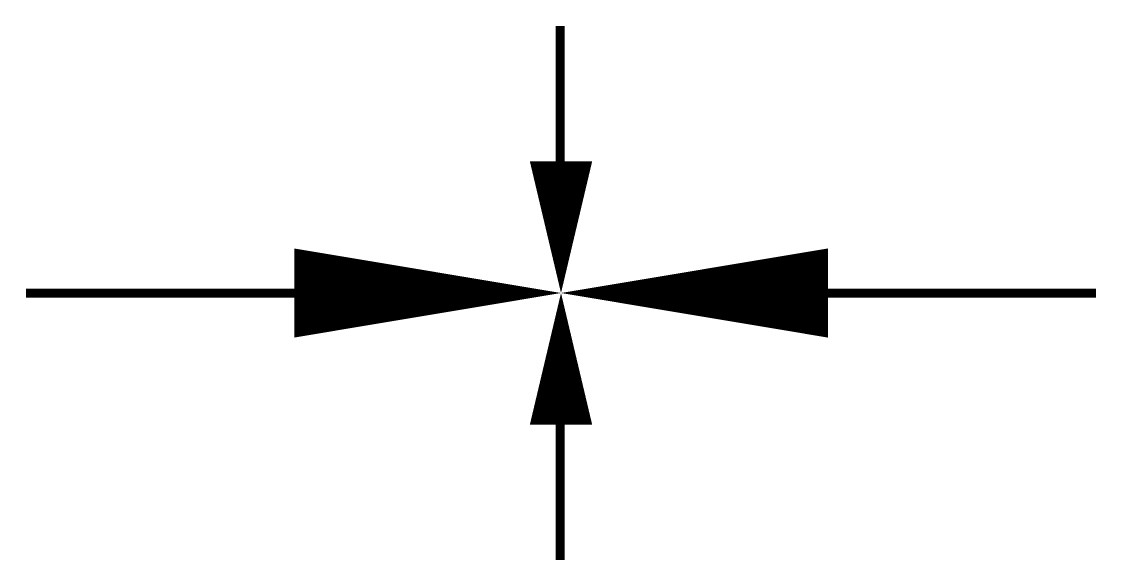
# Model space of a CAD drawing. Extents: x 0 to 12.1, y 0 to 6.1.
import ezdxf

# ---------------------------------------------------------------- set-up
doc = ezdxf.new("R2010")
doc.units = 0
doc.header["$MEASUREMENT"] = 0
doc.layers.get('0').update_dxf_attribs({"linetype": 'CONTINUOUS'})

msp = doc.modelspace()

# ---------------------------------------------------------------- linework, layer by layer
at = {"const_width": 0.1}
for points in [[(6, 4.244), (6, 6)], [(3.616, 3.001), (0.002, 3.001)], [(8.401, 3.001), (12.016, 3.001)], [(6, 1.764), (6, 0.008)]]:
    msp.add_lwpolyline(points, dxfattribs=at)
for points in [[(6.009, 3.004, 0, 0.7, 0), (6.009, 4.482, 0.7, 0.7, 0)], [(6.009, 3.004, 0, 1, 0), (3.013, 3.004, 1, 1, 0)], [(6.009, 3.004, 0, 1, 0), (9.005, 3.004, 1, 1, 0)], [(6.009, 3.004, 0, 0.7, 0), (6.009, 1.526, 0.7, 0.7, 0)]]:
    msp.add_lwpolyline(points, format="xyseb")

doc.saveas('drawing.dxf')
